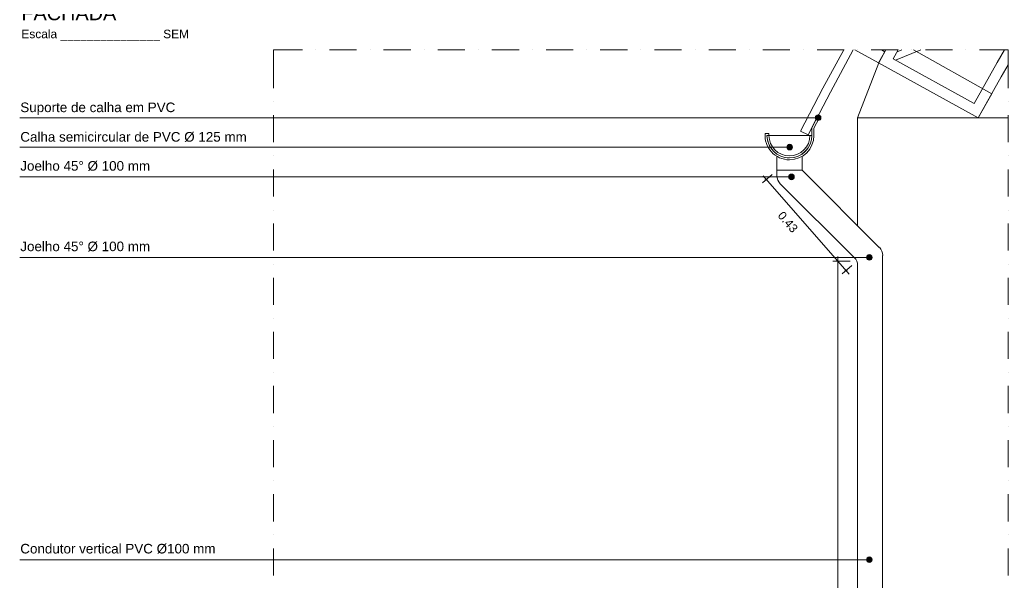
# Model space of a CAD drawing. Header units: millimetres. Extents: x 8 to 69.8, y -142.7 to -115.9.
# Drawn here: x 64.523 to 67.999, y -129.907 to -127.928 of the extents above; entities that cross this region are included whole.
import ezdxf

# ---------------------------------------------------------------- set-up
doc = ezdxf.new("R2010")
doc.units = ezdxf.units.MM
for name, color, linetype, true_color in [('PDF3_0', 7, 'Continuous', 0x8e8e8e), ('PDF3_04-DETALHE', 7, 'Continuous', 0xc6c6c6), ('PDF3_A_PLUVIAL', 7, 'Continuous', 0x2491ff)]:
    doc.layers.add(name, color=color, linetype=linetype, true_color=true_color)
doc.layers.add('PDF3_Text', color=7, linetype='Continuous')
doc.layers.add('PDF3_texto', color=7, linetype='Continuous')
doc.styles.add('PDF Arial', font='arial.ttf')

msp = doc.modelspace()

# ---------------------------------------------------------------- linework, layer by layer
at = {"layer": 'PDF3_0', "color": 7, "lineweight": 0}
for points in [[(67.4545, -128.0345), (67.3745, -128.1831), (67.2958, -128.3336), (67.2691, -128.3203), (67.3478, -128.1691), (67.4209, -128.0345)], [(67.4602, -128.0345), (67.5434, -128.0802), (67.565, -128.0409), (67.5536, -128.0345)], [(67.9987, -128.0872), (67.9746, -128.1291), (67.8939, -128.2733), (67.5434, -128.0802), (67.5694, -128.0345), (67.544, -128.0802), (67.4691, -128.2733), (67.8939, -128.2733), (67.9416, -128.1888), (67.6666, -128.0345)], [(67.5618, -128.0472), (67.5618, -128.0472)], [(67.9866, -128.0345), (67.9606, -128.0783), (67.8793, -128.2225), (67.5948, -128.0656), (67.612, -128.0345)], [(67.6025, -128.0701), (67.692, -128.0345)], [(67.6082, -128.0409), (67.6247, -128.0345)], [(67.4691, -128.6524), (67.4691, -128.2733), (67.9987, -128.2733)]]:
    msp.add_lwpolyline(points, dxfattribs=at)
at = {"layer": 'PDF3_04-DETALHE', "color": 7, "lineweight": 0}
for points in [[(65.4161, -128.1691), (65.4161, -128.0339), (65.5171, -128.0339)], [(65.5647, -128.0339), (65.5647, -128.0339)], [(65.6124, -128.0339), (65.7076, -128.0339)], [(65.7552, -128.0339), (65.7552, -128.0339)], [(65.8029, -128.0339), (65.8981, -128.0339)], [(65.9457, -128.0339), (65.9457, -128.0339)], [(65.9934, -128.0339), (66.0886, -128.0339)], [(66.1362, -128.0339), (66.1362, -128.0339)], [(66.1839, -128.0339), (66.2791, -128.0339)], [(66.3267, -128.0339), (66.3267, -128.0339)], [(66.3744, -128.0339), (66.4696, -128.0339)], [(66.5172, -128.0339), (66.5172, -128.0339)], [(66.5649, -128.0339), (66.6601, -128.0339)], [(66.7077, -128.0339), (66.7077, -128.0339)], [(66.7554, -128.0339), (66.8506, -128.0339)], [(66.8982, -128.0339), (66.8982, -128.0339)], [(66.9459, -128.0339), (67.0411, -128.0339)], [(67.0887, -128.0339), (67.0887, -128.0339)], [(67.1364, -128.0339), (67.2316, -128.0339)], [(67.2792, -128.0339), (67.2792, -128.0339)], [(67.3269, -128.0339), (67.4221, -128.0339)], [(67.4697, -128.0339), (67.4697, -128.0339)], [(67.5174, -128.0339), (67.6126, -128.0339)], [(67.6602, -128.0339), (67.6602, -128.0339)], [(67.7079, -128.0339), (67.8031, -128.0339)], [(67.8507, -128.0339), (67.8507, -128.0339)], [(67.8984, -128.0339), (67.9993, -128.0339), (67.9993, -128.1691)], [(65.4161, -128.2168), (65.4161, -128.2168)], [(67.9993, -128.2168), (67.9993, -128.2168)], [(65.4161, -128.3596), (65.4161, -128.2644)], [(67.9993, -128.2644), (67.9993, -128.3596)], [(65.4161, -128.4073), (65.4161, -128.4073)], [(67.9993, -128.4073), (67.9993, -128.4073)], [(65.4161, -128.5501), (65.4161, -128.4549)], [(67.1688, -128.4727), (67.1351, -128.5019)], [(67.9993, -128.4549), (67.9993, -128.5501)], [(67.137, -128.4771), (67.4405, -128.8238)], [(65.4161, -128.5978), (65.4161, -128.5978)], [(67.9993, -128.5978), (67.9993, -128.5978)], [(65.4161, -128.7406), (65.4161, -128.6454)], [(67.9993, -128.6454), (67.9993, -128.7406)], [(67.4431, -128.7781), (67.3828, -128.7781)], [(67.4005, -128.761), (67.4005, -131.1911)], [(65.4161, -128.7883), (65.4161, -128.7883)], [(67.4488, -128.7934), (67.4158, -128.8219)], [(67.9993, -128.7883), (67.9993, -128.7883)], [(65.4161, -128.9311), (65.4161, -128.8359)], [(67.9993, -128.8359), (67.9993, -128.9311)], [(65.4161, -128.9788), (65.4161, -128.9788)], [(67.9993, -128.9788), (67.9993, -128.9788)], [(65.4161, -129.1217), (65.4161, -129.0264)], [(67.9993, -129.0264), (67.9993, -129.1217)], [(65.4161, -129.1693), (65.4161, -129.1693)], [(67.9993, -129.1693), (67.9993, -129.1693)], [(65.4161, -129.3122), (65.4161, -129.2169)], [(67.9993, -129.2169), (67.9993, -129.3122)], [(65.4161, -129.3598), (65.4161, -129.3598)], [(67.9993, -129.3598), (67.9993, -129.3598)], [(65.4161, -129.5027), (65.4161, -129.4074)], [(67.9993, -129.4074), (67.9993, -129.5027)], [(65.4161, -129.5503), (65.4161, -129.5503)], [(67.9993, -129.5503), (67.9993, -129.5503)], [(65.4161, -129.6932), (65.4161, -129.5979)], [(67.9993, -129.5979), (67.9993, -129.6932)], [(65.4161, -129.7408), (65.4161, -129.7408)], [(67.9993, -129.7408), (67.9993, -129.7408)], [(65.4161, -129.8837), (65.4161, -129.7884)], [(67.9993, -129.7884), (67.9993, -129.8837)]]:
    msp.add_lwpolyline(points, dxfattribs=at)
at = {"layer": 'PDF3_A_PLUVIAL', "lineweight": 0}
for points in [[(67.3161, -128.3362), (67.3161, -128.3095), (67.3339, -128.2752), (67.3275, -128.2714), (67.3091, -128.3076), (67.3091, -128.3362)], [(67.144, -128.3285), (67.158, -128.3285), (67.158, -128.3355)], [(67.2742, -128.4098), (67.2742, -128.4581), (67.1859, -128.4581), (67.1859, -128.4098)], [(67.1859, -128.4581), (67.1859, -128.4771)], [(67.2742, -128.4581), (67.5459, -128.7292)], [(67.1973, -128.5057), (67.457, -128.7654)], [(67.5574, -128.7578), (67.5574, -131.1746)], [(67.4691, -128.7934), (67.4691, -131.1746)]]:
    msp.add_lwpolyline(points, dxfattribs=at)
for points in [[(67.1443, -128.3282, 0.438289), (67.23, -128.4212, 0.41253), (67.3161, -128.3357)], [(67.3091, -128.3352, -1), (67.151, -128.3352, 0.414214), (67.23, -128.4143, 0.412474), (67.3091, -128.3355), (67.158, -128.3355), (67.151, -128.3355)]]:
    msp.add_lwpolyline(points, format="xyb", dxfattribs=at)
at = {"layer": 'PDF3_A_PLUVIAL', "color": 132, "lineweight": 0, "true_color": 0x00d1d1}
msp.add_lwpolyline([(67.4691, -131.1733), (67.4691, -128.8264)], dxfattribs=at)
at = {"layer": 'PDF3_A_PLUVIAL', "lineweight": 0}
for centre, radius, start, end in [((67.23, -128.3352), 0.0721, 180, 0), ((67.2262, -128.4768), 0.0403, 180, 225), ((67.5177, -128.7575), 0.0403, 360, 45), ((67.4294, -128.793), 0.0403, 360, 45)]:
    msp.add_arc(centre, radius, start, end, dxfattribs=at)
at = {"layer": 'PDF3_A_PLUVIAL', "color": 7, "transparency": 33554559}
for points in [[(67.1541, -128.4898), (67.1434, -128.4905), (67.1434, -128.4892)], [(67.1535, -128.4911), (67.1541, -128.4898), (67.1434, -128.4905)], [(67.4043, -128.7813), (67.3961, -128.7749), (67.3974, -128.7743)], [(67.4037, -128.7826), (67.4043, -128.7813), (67.3961, -128.7749)], [(67.4234, -128.8099), (67.4234, -128.8111), (67.4342, -128.8105)], [(67.4234, -128.8111), (67.4342, -128.8105), (67.4342, -128.8118)]]:
    msp.add_solid(points, dxfattribs=at)
at = {"layer": 'PDF3_texto', "lineweight": 0}
for points in [[(67.3307, -128.2733), (64.5233, -128.2739)], [(67.2329, -128.3768), (64.5233, -128.3768)], [(67.2367, -128.4816), (64.5233, -128.4816)], [(67.5104, -128.7648), (64.5233, -128.7648)], [(67.5104, -129.8284), (64.5233, -129.8284)]]:
    msp.add_lwpolyline(points, dxfattribs=at)
for centre in [(67.331, -128.273), (67.2307, -128.3765), (67.237, -128.4812), (67.5107, -128.7645), (67.5107, -129.8281)]:
    msp.add_circle(centre, 0.00984, dxfattribs=at)
at = {"layer": 'PDF3_texto', "transparency": 33554559}
for points in [[(67.3275, -128.2644), (67.3345, -128.265), (67.3269, -128.265)], [(67.3281, -128.2644), (67.3332, -128.2644), (67.3275, -128.2644)], [(67.3332, -128.2644), (67.3275, -128.2644), (67.3345, -128.265)], [(67.3288, -128.2638), (67.3326, -128.2644), (67.3281, -128.2644)], [(67.3326, -128.2644), (67.3281, -128.2644), (67.3332, -128.2644)], [(67.3307, -128.2638), (67.3313, -128.2638), (67.3288, -128.2638)], [(67.3313, -128.2638), (67.3288, -128.2638), (67.3326, -128.2644)], [(67.3218, -128.2701), (67.3396, -128.2707), (67.3212, -128.2707)], [(67.3396, -128.2707), (67.3212, -128.2707), (67.3396, -128.2714)], [(67.3212, -128.2707), (67.3396, -128.2714), (67.3212, -128.2714)], [(67.3396, -128.2714), (67.3212, -128.2714), (67.3396, -128.2727)], [(67.3212, -128.2714), (67.3396, -128.2727), (67.3212, -128.2727)], [(67.3396, -128.2727), (67.3212, -128.2727), (67.3402, -128.2733)], [(67.3212, -128.2727), (67.3402, -128.2733), (67.3212, -128.2733)], [(67.3402, -128.2733), (67.3212, -128.2733), (67.3396, -128.2746)], [(67.3212, -128.2733), (67.3396, -128.2746), (67.3212, -128.2746)], [(67.3396, -128.2746), (67.3212, -128.2746), (67.3396, -128.2752)], [(67.3212, -128.2746), (67.3396, -128.2752), (67.3212, -128.2752)], [(67.3396, -128.2752), (67.3212, -128.2752), (67.3396, -128.2758)], [(67.3212, -128.2752), (67.3396, -128.2758), (67.3212, -128.2758)], [(67.3396, -128.2758), (67.3212, -128.2758), (67.3396, -128.2771)], [(67.3212, -128.2758), (67.3396, -128.2771), (67.3218, -128.2771)], [(67.3224, -128.2682), (67.3389, -128.2688), (67.3218, -128.2688)], [(67.3389, -128.2688), (67.3218, -128.2688), (67.3396, -128.2701)], [(67.3218, -128.2688), (67.3396, -128.2701), (67.3218, -128.2701)], [(67.3396, -128.2701), (67.3218, -128.2701), (67.3396, -128.2707)], [(67.3396, -128.2771), (67.3218, -128.2771), (67.3389, -128.2777)], [(67.3218, -128.2771), (67.3389, -128.2777), (67.3218, -128.2777)], [(67.3389, -128.2777), (67.3218, -128.2777), (67.3383, -128.2784)], [(67.3218, -128.2777), (67.3383, -128.2784), (67.3224, -128.2784)], [(67.3231, -128.2676), (67.3383, -128.2682), (67.3224, -128.2682)], [(67.3383, -128.2682), (67.3224, -128.2682), (67.3389, -128.2688)], [(67.3383, -128.2784), (67.3224, -128.2784), (67.3377, -128.279)], [(67.3224, -128.2784), (67.3377, -128.279), (67.3231, -128.279)], [(67.3237, -128.2669), (67.3377, -128.2676), (67.3231, -128.2676)], [(67.3377, -128.2676), (67.3231, -128.2676), (67.3383, -128.2682)], [(67.3377, -128.279), (67.3231, -128.279), (67.337, -128.2803)], [(67.3231, -128.279), (67.337, -128.2803), (67.3237, -128.2803)], [(67.3243, -128.2663), (67.337, -128.2669), (67.3237, -128.2669)], [(67.337, -128.2669), (67.3237, -128.2669), (67.3377, -128.2676)], [(67.337, -128.2803), (67.3237, -128.2803), (67.3364, -128.2809)], [(67.3237, -128.2803), (67.3364, -128.2809), (67.3243, -128.2809)], [(67.325, -128.2657), (67.3364, -128.2663), (67.3243, -128.2663)], [(67.3364, -128.2663), (67.3243, -128.2663), (67.337, -128.2669)], [(67.3364, -128.2809), (67.3243, -128.2809), (67.3358, -128.2809)], [(67.3243, -128.2809), (67.3358, -128.2809), (67.325, -128.2809)], [(67.3256, -128.265), (67.3358, -128.2657), (67.325, -128.2657)], [(67.3358, -128.2657), (67.325, -128.2657), (67.3364, -128.2663)], [(67.3358, -128.2809), (67.325, -128.2809), (67.3351, -128.2815)], [(67.325, -128.2809), (67.3351, -128.2815), (67.3256, -128.2815)], [(67.3269, -128.265), (67.3351, -128.265), (67.3256, -128.265)], [(67.3351, -128.265), (67.3256, -128.265), (67.3358, -128.2657)], [(67.3351, -128.2815), (67.3256, -128.2815), (67.3345, -128.2822)], [(67.3256, -128.2815), (67.3345, -128.2822), (67.3269, -128.2822)], [(67.3345, -128.265), (67.3269, -128.265), (67.3351, -128.265)], [(67.3345, -128.2822), (67.3269, -128.2822), (67.3332, -128.2822)], [(67.3269, -128.2822), (67.3332, -128.2822), (67.3275, -128.2822)], [(67.3332, -128.2822), (67.3275, -128.2822), (67.3326, -128.2828)], [(67.3275, -128.2822), (67.3326, -128.2828), (67.3281, -128.2828)], [(67.3281, -128.2828), (67.3288, -128.2828), (67.3313, -128.2828)], [(67.3281, -128.2828), (67.3326, -128.2828), (67.3313, -128.2828)], [(67.3288, -128.2828), (67.3313, -128.2828), (67.3307, -128.2828)], [(67.2253, -128.3685), (67.2354, -128.3692), (67.2246, -128.3692)], [(67.2265, -128.3679), (67.2348, -128.3685), (67.2253, -128.3685)], [(67.2348, -128.3685), (67.2253, -128.3685), (67.2354, -128.3692)], [(67.2272, -128.3679), (67.2342, -128.3679), (67.2265, -128.3679)], [(67.2342, -128.3679), (67.2265, -128.3679), (67.2348, -128.3685)], [(67.2278, -128.3673), (67.2329, -128.3679), (67.2272, -128.3679)], [(67.2329, -128.3679), (67.2272, -128.3679), (67.2342, -128.3679)], [(67.2284, -128.3673), (67.2323, -128.3673), (67.2278, -128.3673)], [(67.2323, -128.3673), (67.2278, -128.3673), (67.2329, -128.3679)], [(67.2304, -128.3673), (67.231, -128.3673), (67.2284, -128.3673)], [(67.231, -128.3673), (67.2284, -128.3673), (67.2323, -128.3673)], [(67.2215, -128.373), (67.2392, -128.3743), (67.2208, -128.3743)], [(67.2392, -128.3743), (67.2208, -128.3743), (67.2392, -128.3749)], [(67.2208, -128.3743), (67.2392, -128.3749), (67.2208, -128.3749)], [(67.2392, -128.3749), (67.2208, -128.3749), (67.2399, -128.3755)], [(67.2208, -128.3749), (67.2399, -128.3755), (67.2208, -128.3755)], [(67.2399, -128.3755), (67.2208, -128.3755), (67.2399, -128.3768)], [(67.2208, -128.3755), (67.2399, -128.3768), (67.2208, -128.3768)], [(67.2399, -128.3768), (67.2208, -128.3768), (67.2399, -128.3774)], [(67.2208, -128.3768), (67.2399, -128.3774), (67.2208, -128.3774)], [(67.2399, -128.3774), (67.2208, -128.3774), (67.2392, -128.3787)], [(67.2208, -128.3774), (67.2392, -128.3787), (67.2208, -128.3787)], [(67.2392, -128.3787), (67.2208, -128.3787), (67.2392, -128.3793)], [(67.2208, -128.3787), (67.2392, -128.3793), (67.2208, -128.3793)], [(67.2392, -128.3793), (67.2208, -128.3793), (67.2392, -128.38)], [(67.2208, -128.3793), (67.2392, -128.38), (67.2215, -128.38)], [(67.2221, -128.3717), (67.2386, -128.3723), (67.2215, -128.3723)], [(67.2386, -128.3723), (67.2215, -128.3723), (67.2392, -128.373)], [(67.2215, -128.3723), (67.2392, -128.373), (67.2215, -128.373)], [(67.2392, -128.373), (67.2215, -128.373), (67.2392, -128.3743)], [(67.2392, -128.38), (67.2215, -128.38), (67.2386, -128.3812)], [(67.2215, -128.38), (67.2386, -128.3812), (67.2215, -128.3812)], [(67.2386, -128.3812), (67.2215, -128.3812), (67.238, -128.3819)], [(67.2215, -128.3812), (67.238, -128.3819), (67.2221, -128.3819)], [(67.2227, -128.3704), (67.238, -128.3717), (67.2221, -128.3717)], [(67.238, -128.3717), (67.2221, -128.3717), (67.2386, -128.3723)], [(67.238, -128.3819), (67.2221, -128.3819), (67.2373, -128.3825)], [(67.2221, -128.3819), (67.2373, -128.3825), (67.2227, -128.3825)], [(67.2234, -128.3698), (67.2373, -128.3704), (67.2227, -128.3704)], [(67.2373, -128.3704), (67.2227, -128.3704), (67.238, -128.3717)], [(67.2373, -128.3825), (67.2227, -128.3825), (67.2367, -128.3831)], [(67.2227, -128.3825), (67.2367, -128.3831), (67.2234, -128.3831)], [(67.224, -128.3692), (67.2367, -128.3698), (67.2234, -128.3698)], [(67.2367, -128.3698), (67.2234, -128.3698), (67.2373, -128.3704)], [(67.2367, -128.3831), (67.2234, -128.3831), (67.2361, -128.3838)], [(67.2234, -128.3831), (67.2361, -128.3838), (67.224, -128.3838)], [(67.2246, -128.3692), (67.2361, -128.3692), (67.224, -128.3692)], [(67.2361, -128.3692), (67.224, -128.3692), (67.2367, -128.3698)], [(67.2361, -128.3838), (67.224, -128.3838), (67.2354, -128.3844)], [(67.224, -128.3838), (67.2354, -128.3844), (67.2246, -128.3844)], [(67.2354, -128.3692), (67.2246, -128.3692), (67.2361, -128.3692)], [(67.2354, -128.3844), (67.2246, -128.3844), (67.2348, -128.385)], [(67.2246, -128.3844), (67.2348, -128.385), (67.2253, -128.385)], [(67.2348, -128.385), (67.2253, -128.385), (67.2342, -128.385)], [(67.2253, -128.385), (67.2342, -128.385), (67.2265, -128.385)], [(67.2342, -128.385), (67.2265, -128.385), (67.2329, -128.3857)], [(67.2265, -128.385), (67.2329, -128.3857), (67.2272, -128.3857)], [(67.2329, -128.3857), (67.2272, -128.3857), (67.2323, -128.3857)], [(67.2272, -128.3857), (67.2323, -128.3857), (67.2278, -128.3857)], [(67.2278, -128.3857), (67.2284, -128.3863), (67.231, -128.3863)], [(67.2278, -128.3857), (67.2323, -128.3857), (67.231, -128.3863)], [(67.2284, -128.3863), (67.231, -128.3863), (67.2304, -128.3863)], [(67.2316, -128.4733), (67.2418, -128.4739), (67.231, -128.4739)], [(67.2329, -128.4727), (67.2411, -128.4733), (67.2316, -128.4733)], [(67.2411, -128.4733), (67.2316, -128.4733), (67.2418, -128.4739)], [(67.2335, -128.4727), (67.2405, -128.4727), (67.2329, -128.4727)], [(67.2405, -128.4727), (67.2329, -128.4727), (67.2411, -128.4733)], [(67.2342, -128.472), (67.2392, -128.4727), (67.2335, -128.4727)], [(67.2392, -128.4727), (67.2335, -128.4727), (67.2405, -128.4727)], [(67.2348, -128.472), (67.2386, -128.472), (67.2342, -128.472)], [(67.2386, -128.472), (67.2342, -128.472), (67.2392, -128.4727)], [(67.2367, -128.472), (67.2373, -128.472), (67.2348, -128.472)], [(67.2373, -128.472), (67.2348, -128.472), (67.2386, -128.472)], [(67.2278, -128.4778), (67.2456, -128.479), (67.2272, -128.479)], [(67.2456, -128.479), (67.2272, -128.479), (67.2456, -128.4797)], [(67.2272, -128.479), (67.2456, -128.4797), (67.2272, -128.4797)], [(67.2456, -128.4797), (67.2272, -128.4797), (67.2456, -128.4809)], [(67.2272, -128.4797), (67.2456, -128.4809), (67.2272, -128.4809)], [(67.2456, -128.4809), (67.2272, -128.4809), (67.2462, -128.4816)], [(67.2272, -128.4809), (67.2462, -128.4816), (67.2272, -128.4816)], [(67.2462, -128.4816), (67.2272, -128.4816), (67.2456, -128.4822)], [(67.2272, -128.4816), (67.2456, -128.4822), (67.2272, -128.4822)], [(67.2456, -128.4822), (67.2272, -128.4822), (67.2456, -128.4835)], [(67.2272, -128.4822), (67.2456, -128.4835), (67.2272, -128.4835)], [(67.2456, -128.4835), (67.2272, -128.4835), (67.2456, -128.4841)], [(67.2272, -128.4835), (67.2456, -128.4841), (67.2272, -128.4841)], [(67.2456, -128.4841), (67.2272, -128.4841), (67.2456, -128.4854)], [(67.2272, -128.4841), (67.2456, -128.4854), (67.2278, -128.4854)], [(67.2284, -128.4765), (67.245, -128.4771), (67.2278, -128.4771)], [(67.245, -128.4771), (67.2278, -128.4771), (67.2456, -128.4778)], [(67.2278, -128.4771), (67.2456, -128.4778), (67.2278, -128.4778)], [(67.2456, -128.4778), (67.2278, -128.4778), (67.2456, -128.479)], [(67.2456, -128.4854), (67.2278, -128.4854), (67.245, -128.486)], [(67.2278, -128.4854), (67.245, -128.486), (67.2278, -128.486)], [(67.245, -128.486), (67.2278, -128.486), (67.2443, -128.4866)], [(67.2278, -128.486), (67.2443, -128.4866), (67.2284, -128.4866)], [(67.2291, -128.4759), (67.2443, -128.4765), (67.2284, -128.4765)], [(67.2443, -128.4765), (67.2284, -128.4765), (67.245, -128.4771)], [(67.2443, -128.4866), (67.2284, -128.4866), (67.2437, -128.4873)], [(67.2284, -128.4866), (67.2437, -128.4873), (67.2291, -128.4873)], [(67.2297, -128.4752), (67.2437, -128.4759), (67.2291, -128.4759)], [(67.2437, -128.4759), (67.2291, -128.4759), (67.2443, -128.4765)], [(67.2437, -128.4873), (67.2291, -128.4873), (67.2431, -128.4879)], [(67.2291, -128.4873), (67.2431, -128.4879), (67.2297, -128.4879)], [(67.2304, -128.4746), (67.2431, -128.4752), (67.2297, -128.4752)], [(67.2431, -128.4752), (67.2297, -128.4752), (67.2437, -128.4759)], [(67.2431, -128.4879), (67.2297, -128.4879), (67.2424, -128.4886)], [(67.2297, -128.4879), (67.2424, -128.4886), (67.2304, -128.4886)], [(67.231, -128.4739), (67.2424, -128.4746), (67.2304, -128.4746)], [(67.2424, -128.4746), (67.2304, -128.4746), (67.2431, -128.4752)], [(67.2424, -128.4886), (67.2304, -128.4886), (67.2418, -128.4892)], [(67.2304, -128.4886), (67.2418, -128.4892), (67.231, -128.4892)], [(67.2418, -128.4739), (67.231, -128.4739), (67.2424, -128.4746)], [(67.2418, -128.4892), (67.231, -128.4892), (67.2411, -128.4898)], [(67.231, -128.4892), (67.2411, -128.4898), (67.2316, -128.4898)], [(67.2411, -128.4898), (67.2316, -128.4898), (67.2405, -128.4905)], [(67.2316, -128.4898), (67.2405, -128.4905), (67.2329, -128.4905)], [(67.2405, -128.4905), (67.2329, -128.4905), (67.2392, -128.4905)], [(67.2329, -128.4905), (67.2392, -128.4905), (67.2335, -128.4905)], [(67.2392, -128.4905), (67.2335, -128.4905), (67.2386, -128.4911)], [(67.2335, -128.4905), (67.2386, -128.4911), (67.2342, -128.4911)], [(67.2342, -128.4911), (67.2348, -128.4911), (67.2373, -128.4911)], [(67.2342, -128.4911), (67.2386, -128.4911), (67.2373, -128.4911)], [(67.2348, -128.4911), (67.2373, -128.4911), (67.2367, -128.4911)], [(67.5015, -128.761), (67.5193, -128.7616), (67.5009, -128.7616)], [(67.5193, -128.7616), (67.5009, -128.7616), (67.5193, -128.7629)], [(67.5009, -128.7616), (67.5193, -128.7629), (67.5009, -128.7629)], [(67.5193, -128.7629), (67.5009, -128.7629), (67.5199, -128.7635)], [(67.5009, -128.7629), (67.5199, -128.7635), (67.5009, -128.7635)], [(67.5199, -128.7635), (67.5009, -128.7635), (67.5199, -128.7648)], [(67.5009, -128.7635), (67.5199, -128.7648), (67.5009, -128.7648)], [(67.5199, -128.7648), (67.5009, -128.7648), (67.5199, -128.7654)], [(67.5009, -128.7648), (67.5199, -128.7654), (67.5009, -128.7654)], [(67.5199, -128.7654), (67.5009, -128.7654), (67.5193, -128.7667)], [(67.5009, -128.7654), (67.5193, -128.7667), (67.5009, -128.7667)], [(67.5193, -128.7667), (67.5009, -128.7667), (67.5193, -128.7673)], [(67.5009, -128.7667), (67.5193, -128.7673), (67.5009, -128.7673)], [(67.5193, -128.7673), (67.5009, -128.7673), (67.5193, -128.768)], [(67.5009, -128.7673), (67.5193, -128.768), (67.5015, -128.768)], [(67.5021, -128.7597), (67.5186, -128.7603), (67.5015, -128.7603)], [(67.5186, -128.7603), (67.5015, -128.7603), (67.5193, -128.761)], [(67.5015, -128.7603), (67.5193, -128.761), (67.5015, -128.761)], [(67.5193, -128.761), (67.5015, -128.761), (67.5193, -128.7616)], [(67.5193, -128.768), (67.5015, -128.768), (67.5186, -128.7692)], [(67.5015, -128.768), (67.5186, -128.7692), (67.5015, -128.7692)], [(67.5186, -128.7692), (67.5015, -128.7692), (67.518, -128.7699)], [(67.5015, -128.7692), (67.518, -128.7699), (67.5021, -128.7699)], [(67.5028, -128.7584), (67.518, -128.7597), (67.5021, -128.7597)], [(67.518, -128.7597), (67.5021, -128.7597), (67.5186, -128.7603)], [(67.518, -128.7699), (67.5021, -128.7699), (67.5174, -128.7705)], [(67.5021, -128.7699), (67.5174, -128.7705), (67.5028, -128.7705)], [(67.5034, -128.7578), (67.5174, -128.7584), (67.5028, -128.7584)], [(67.5174, -128.7584), (67.5028, -128.7584), (67.518, -128.7597)], [(67.5174, -128.7705), (67.5028, -128.7705), (67.5167, -128.7711)], [(67.5028, -128.7705), (67.5167, -128.7711), (67.5034, -128.7711)], [(67.504, -128.7572), (67.5167, -128.7578), (67.5034, -128.7578)], [(67.5167, -128.7578), (67.5034, -128.7578), (67.5174, -128.7584)], [(67.5167, -128.7711), (67.5034, -128.7711), (67.5161, -128.7718)], [(67.5034, -128.7711), (67.5161, -128.7718), (67.504, -128.7718)], [(67.5047, -128.7565), (67.5161, -128.7572), (67.504, -128.7572)], [(67.5161, -128.7572), (67.504, -128.7572), (67.5167, -128.7578)], [(67.5161, -128.7718), (67.504, -128.7718), (67.5155, -128.7724)], [(67.504, -128.7718), (67.5155, -128.7724), (67.5047, -128.7724)], [(67.5053, -128.7565), (67.5155, -128.7565), (67.5047, -128.7565)], [(67.5155, -128.7565), (67.5047, -128.7565), (67.5161, -128.7572)], [(67.5155, -128.7724), (67.5047, -128.7724), (67.5148, -128.773)], [(67.5047, -128.7724), (67.5148, -128.773), (67.5053, -128.773)], [(67.5066, -128.7559), (67.5148, -128.7565), (67.5053, -128.7565)], [(67.5148, -128.7565), (67.5053, -128.7565), (67.5155, -128.7565)], [(67.5148, -128.773), (67.5053, -128.773), (67.5142, -128.773)], [(67.5053, -128.773), (67.5142, -128.773), (67.5066, -128.773)], [(67.5072, -128.7559), (67.5142, -128.7559), (67.5066, -128.7559)], [(67.5142, -128.7559), (67.5066, -128.7559), (67.5148, -128.7565)], [(67.5142, -128.773), (67.5066, -128.773), (67.5129, -128.7737)], [(67.5066, -128.773), (67.5129, -128.7737), (67.5072, -128.7737)], [(67.5078, -128.7553), (67.5129, -128.7559), (67.5072, -128.7559)], [(67.5129, -128.7559), (67.5072, -128.7559), (67.5142, -128.7559)], [(67.5129, -128.7737), (67.5072, -128.7737), (67.5123, -128.7737)], [(67.5072, -128.7737), (67.5123, -128.7737), (67.5078, -128.7737)], [(67.5085, -128.7553), (67.5123, -128.7553), (67.5078, -128.7553)], [(67.5123, -128.7553), (67.5078, -128.7553), (67.5129, -128.7559)], [(67.5078, -128.7737), (67.5085, -128.7743), (67.511, -128.7743)], [(67.5078, -128.7737), (67.5123, -128.7737), (67.511, -128.7743)], [(67.5104, -128.7553), (67.511, -128.7553), (67.5085, -128.7553)], [(67.511, -128.7553), (67.5085, -128.7553), (67.5123, -128.7553)], [(67.5085, -128.7743), (67.511, -128.7743), (67.5104, -128.7743)], [(67.5015, -129.8246), (67.5193, -129.8252), (67.5009, -129.8252)], [(67.5193, -129.8252), (67.5009, -129.8252), (67.5193, -129.8265)], [(67.5009, -129.8252), (67.5193, -129.8265), (67.5009, -129.8265)], [(67.5193, -129.8265), (67.5009, -129.8265), (67.5199, -129.8271)], [(67.5009, -129.8265), (67.5199, -129.8271), (67.5009, -129.8271)], [(67.5199, -129.8271), (67.5009, -129.8271), (67.5199, -129.8284)], [(67.5009, -129.8271), (67.5199, -129.8284), (67.5009, -129.8284)], [(67.5199, -129.8284), (67.5009, -129.8284), (67.5199, -129.829)], [(67.5009, -129.8284), (67.5199, -129.829), (67.5009, -129.829)], [(67.5021, -129.8227), (67.5186, -129.824), (67.5015, -129.824)], [(67.5186, -129.824), (67.5015, -129.824), (67.5193, -129.8246)], [(67.5015, -129.824), (67.5193, -129.8246), (67.5015, -129.8246)], [(67.5193, -129.8246), (67.5015, -129.8246), (67.5193, -129.8252)], [(67.5028, -129.8221), (67.518, -129.8227), (67.5021, -129.8227)], [(67.518, -129.8227), (67.5021, -129.8227), (67.5186, -129.824)], [(67.5034, -129.8214), (67.5174, -129.8221), (67.5028, -129.8221)], [(67.5174, -129.8221), (67.5028, -129.8221), (67.518, -129.8227)], [(67.504, -129.8208), (67.5167, -129.8214), (67.5034, -129.8214)], [(67.5167, -129.8214), (67.5034, -129.8214), (67.5174, -129.8221)], [(67.5047, -129.8202), (67.5161, -129.8208), (67.504, -129.8208)], [(67.5161, -129.8208), (67.504, -129.8208), (67.5167, -129.8214)], [(67.5053, -129.8202), (67.5155, -129.8202), (67.5047, -129.8202)], [(67.5155, -129.8202), (67.5047, -129.8202), (67.5161, -129.8208)], [(67.5066, -129.8195), (67.5148, -129.8202), (67.5053, -129.8202)], [(67.5148, -129.8202), (67.5053, -129.8202), (67.5155, -129.8202)], [(67.5072, -129.8189), (67.5142, -129.8195), (67.5066, -129.8195)], [(67.5142, -129.8195), (67.5066, -129.8195), (67.5148, -129.8202)], [(67.5078, -129.8189), (67.5129, -129.8189), (67.5072, -129.8189)], [(67.5129, -129.8189), (67.5072, -129.8189), (67.5142, -129.8195)], [(67.5085, -129.8189), (67.5123, -129.8189), (67.5078, -129.8189)], [(67.5123, -129.8189), (67.5078, -129.8189), (67.5129, -129.8189)], [(67.5104, -129.8189), (67.511, -129.8189), (67.5085, -129.8189)], [(67.511, -129.8189), (67.5085, -129.8189), (67.5123, -129.8189)], [(67.5199, -129.829), (67.5009, -129.829), (67.5193, -129.8297)], [(67.5009, -129.829), (67.5193, -129.8297), (67.5009, -129.8297)], [(67.5193, -129.8297), (67.5009, -129.8297), (67.5193, -129.831)], [(67.5009, -129.8297), (67.5193, -129.831), (67.5009, -129.831)], [(67.5193, -129.831), (67.5009, -129.831), (67.5193, -129.8316)], [(67.5009, -129.831), (67.5193, -129.8316), (67.5015, -129.8316)], [(67.5193, -129.8316), (67.5015, -129.8316), (67.5186, -129.8322)], [(67.5015, -129.8316), (67.5186, -129.8322), (67.5015, -129.8322)], [(67.5186, -129.8322), (67.5015, -129.8322), (67.518, -129.8335)], [(67.5015, -129.8322), (67.518, -129.8335), (67.5021, -129.8335)], [(67.518, -129.8335), (67.5021, -129.8335), (67.5174, -129.8341)], [(67.5021, -129.8335), (67.5174, -129.8341), (67.5028, -129.8341)], [(67.5174, -129.8341), (67.5028, -129.8341), (67.5167, -129.8348)], [(67.5028, -129.8341), (67.5167, -129.8348), (67.5034, -129.8348)], [(67.5167, -129.8348), (67.5034, -129.8348), (67.5161, -129.8354)], [(67.5034, -129.8348), (67.5161, -129.8354), (67.504, -129.8354)], [(67.5161, -129.8354), (67.504, -129.8354), (67.5155, -129.836)], [(67.504, -129.8354), (67.5155, -129.836), (67.5047, -129.836)], [(67.5155, -129.836), (67.5047, -129.836), (67.5148, -129.8367)], [(67.5047, -129.836), (67.5148, -129.8367), (67.5053, -129.8367)], [(67.5148, -129.8367), (67.5053, -129.8367), (67.5142, -129.8367)], [(67.5053, -129.8367), (67.5142, -129.8367), (67.5066, -129.8367)], [(67.5142, -129.8367), (67.5066, -129.8367), (67.5129, -129.8373)], [(67.5066, -129.8367), (67.5129, -129.8373), (67.5072, -129.8373)], [(67.5129, -129.8373), (67.5072, -129.8373), (67.5123, -129.8373)], [(67.5072, -129.8373), (67.5123, -129.8373), (67.5078, -129.8373)], [(67.5078, -129.8373), (67.5085, -129.8373), (67.511, -129.8373)], [(67.5078, -129.8373), (67.5123, -129.8373), (67.511, -129.8373)], [(67.5085, -129.8373), (67.511, -129.8373), (67.5104, -129.8379)]]:
    msp.add_solid(points, dxfattribs=at)

# ---------------------------------------------------------------- texts
at = {"insert": (64.529, -127.88), "char_height": 0.25, "attachment_point": 1}
msp.add_mtext_dynamic_manual_height_columns('\\pxsm1;{\\fArial|b0|i0|c0|p34;\\H0.2x;FACHADA\\P\\H0.6x;Escala _______________ SEM}', width=0.651603, gutter_width=12.5, heights=[0.161], dxfattribs=at)
at = {"layer": 'PDF3_Text', "char_height": 0.033749, "attachment_point": 7, "style": 'PDF Arial'}
for s, insert in [('Suporte de calha em PVC', (64.5252, -128.2636)), ('Calha semicircular de PVC Ø 125 mm', (64.5252, -128.3585)), ('Joelho 45° Ø 100 mm', (64.5252, -128.4607)), ('Joelho 45° Ø 100 mm', (64.5252, -128.7439)), ('Condutor vertical PVC Ø100 mm', (64.5252, -129.8075))]:
    msp.add_mtext(s, dxfattribs=dict(at, insert=insert))
at = {"layer": 'PDF3_Text', "insert": (67.1861, -128.6191), "char_height": 0.03002, "attachment_point": 7, "rotation": 310.8908, "style": 'PDF Arial'}
msp.add_mtext('0.43', dxfattribs=at)

doc.saveas('drawing.dxf')
